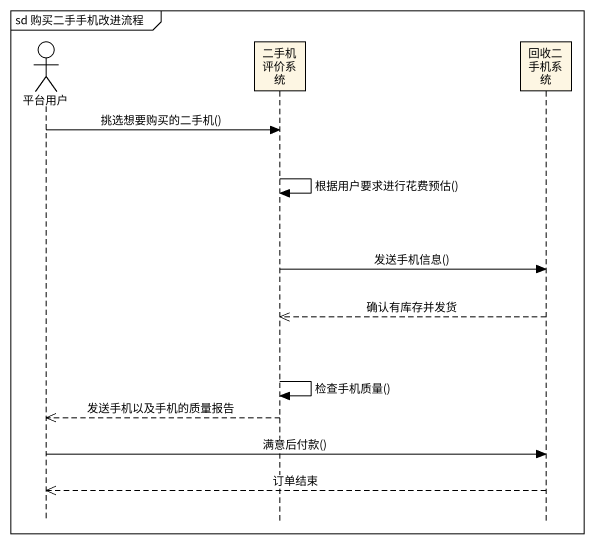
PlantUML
@startuml
mainframe sd 购买二手手机改进流程
hide footbox
actor 平台用户
participant 二手机评价系统
participant 回收二手机系统

平台用户 -> 二手机评价系统 : 挑选想要购买的二手机()
二手机评价系统 -> 二手机评价系统 : 根据用户要求进行花费预估()
二手机评价系统 -> 回收二手机系统 : 发送手机信息()
回收二手机系统 -->> 二手机评价系统 : 确认有库存并发货
二手机评价系统 -> 二手机评价系统 : 检查手机质量()
二手机评价系统 -->> 平台用户 : 发送手机以及手机的质量报告
平台用户 -> 回收二手机系统 : 满意后付款()
回收二手机系统 -->> 平台用户 : 订单结束
@enduml
